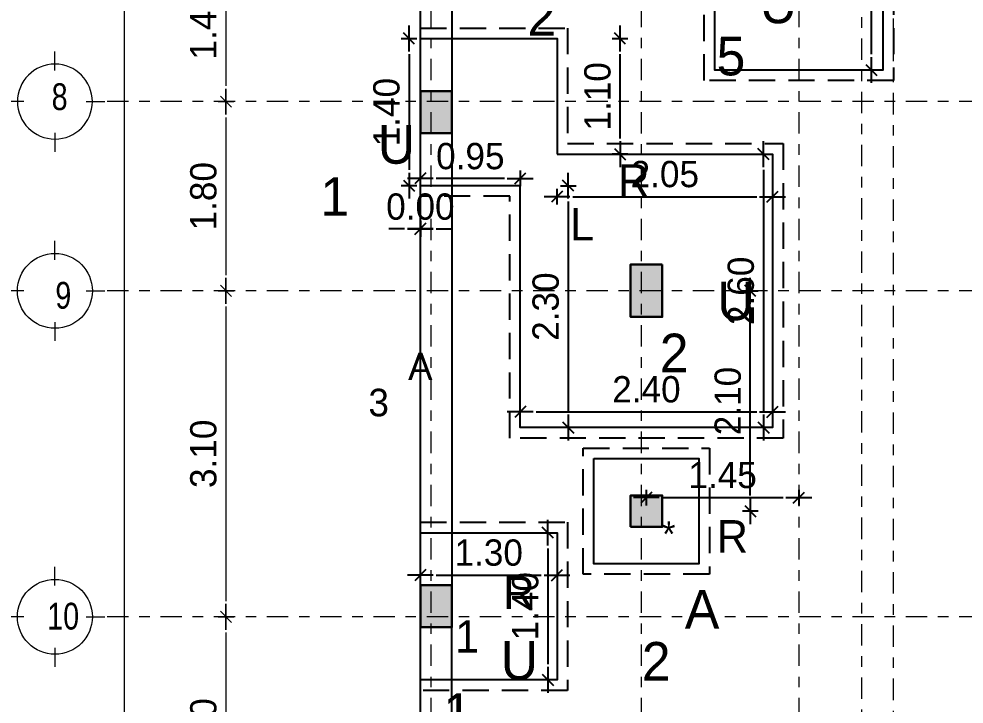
# Model space of a CAD drawing. Header units: inches. Extents: x -1583 to -1389, y -6910 to -6586.
# Drawn here: x -1452.75 to -1443.76, y -6674.44 to -6667.92 of the extents above; entities that cross this region are included whole.
import ezdxf

# ---------------------------------------------------------------- set-up
doc = ezdxf.new("R2010")
doc.units = ezdxf.units.IN
doc.header["$MEASUREMENT"] = 0
for name, pattern in [('CENTERX2', [101.6, 63.5, -12.7, 12.7, -12.7]), ('DASHDOTX2', [50.8, 25.4, -12.7, 0, -12.7]), ('DASHED2', [0.375, 0.25, -0.125])]:
    doc.linetypes.add(name, pattern=pattern)
for name, color, linetype in [('Axsis', 8, 'CENTERX2'), ('footing', 5, 'Continuous'), ('U-r-p', 7, 'Continuous')]:
    doc.layers.add(name, color=color, linetype=linetype)
for name, color, linetype, lineweight in [('COLUMNS', 3, 'Continuous', 30), ('dime', 240, 'Continuous', 13), ('ejes', 134, 'Continuous', 15), ('F DIM IN', 147, 'Continuous', 5), ('st', 41, 'Continuous', 15), ('text', 91, 'Continuous', 18), ('wall', 7, 'Continuous', 30)]:
    doc.layers.add(name, color=color, linetype=linetype, lineweight=lineweight)
doc.styles.add('ARIAL', font='arialbd.ttf', dxfattribs={"width": 0.8, "height": 500})
doc.styles.add('AX', font='xarab.shx', dxfattribs={"height": 0.12})
doc.styles.add('SOSA', font='sosa.shx')
doc.dimstyles.new('DIM-50', dxfattribs={"dimtxt": 0.25, "dimasz": 0.15, "dimexe": 0, "dimexo": 0, "dimgap": 0.05, "dimtad": 1, "dimzin": 0, "dimdsep": 46, "dimtxsty": 'SOSA', "dimblk1": 'DIM-TICK', "dimblk2": 'DIM-TICK', "dimsah": 1, "dimcen": 1, "dimse1": 1, "dimse2": 1, "dimclrd": 251, "dimclrt": 4, "dimadec": 0, "dimazin": 0, "dimtfac": 1.5, "dimtix": 1, "dimtmove": 0, "dimatfit": 0, "dimldrblk": 'DIM-TICK', "dimfxl": 1, "dimtolj": 1, "dimtzin": 0, "dimarcsym": 0})

# ---------------------------------------------------------------- blocks, each defined once
blk = doc.blocks.new('12556')
at = {"layer": 'COLUMNS'}
h = blk.add_hatch(color=1, dxfattribs=at)
h.set_gradient(color1=(0, 255, 0), color2=(0, 77, 0), rotation=45, centered=1, one_color=1, tint=0.15, name='INVCYLINDER')
h.paths.add_polyline_path([(764545.9607, 2210423.4488), (764545.6607, 2210423.4488), (764545.6607, 2210422.9488), (764545.9607, 2210422.9488)])
at = {"layer": 'COLUMNS', "color": 3}
blk.add_lwpolyline([(764545.9607, 2210423.4488), (764545.6607, 2210423.4488), (764545.6607, 2210422.9488), (764545.9607, 2210422.9488)], close=True, dxfattribs=at)
blk = doc.blocks.new('44545')
at = {"layer": 'COLUMNS'}
h = blk.add_hatch(color=1, dxfattribs=at)
h.set_gradient(color1=(0, 255, 0), color2=(0, 77, 0), rotation=45, centered=1, one_color=1, tint=0.15, name='INVCYLINDER')
h.paths.add_polyline_path([(764585.9324, 2210425.7365), (764585.6324, 2210425.7365), (764585.6324, 2210425.3365), (764585.9324, 2210425.3365)])
h = blk.add_hatch(color=1, dxfattribs=at)
h.set_gradient(color1=(0, 255, 0), color2=(0, 77, 0), rotation=45, centered=1, one_color=1, tint=0.15, name='INVCYLINDER')
h.paths.add_polyline_path([(764585.9324, 2210421.0365), (764585.6324, 2210421.0365), (764585.6324, 2210420.6365), (764585.9324, 2210420.6365)])
at = {"layer": 'COLUMNS', "color": 3}
for points in [[(764585.9324, 2210425.7365), (764585.6324, 2210425.7365), (764585.6324, 2210425.3365), (764585.9324, 2210425.3365)], [(764585.9324, 2210421.0365), (764585.6324, 2210421.0365), (764585.6324, 2210420.6365), (764585.9324, 2210420.6365)]]:
    blk.add_lwpolyline(points, close=True, dxfattribs=at)
blk = doc.blocks.new('1215447849')
at = {"layer": 'F DIM IN', "color": 0}
for p, q in [((2873.4101, -5903.6358), (2873.4101, -5903.4558)), ((2873.1138, -5903.9321), (2872.9338, -5903.9321)), ((2873.7063, -5903.9321), (2873.8863, -5903.9321)), ((2873.4101, -5904.2284), (2873.4101, -5904.4084))]:
    blk.add_line(p, q, dxfattribs=at)
blk.add_circle((2873.4101, -5903.9321), 0.3563, dxfattribs=at)
blk = doc.blocks.new('DIM-TICK')
for p, q in [((-0.82, 0), (0.82, 0)), ((-0.354, -0.354), (0.354, 0.354)), ((0, 0.5), (0, -0.5))]:
    blk.add_line(p, q)
blk = doc.blocks.new('*D31')
at = {"layer": 'Defpoints', "color": 0, "transparency": 16777216}
for p in [(-1799.2914, -6618.3448), (-1799.469, -6619.7948), (-1799.3039, -6619.7948)]:
    blk.add_point(p, dxfattribs=at)
at = {"layer": 'dime', "color": 251, "lineweight": -2, "transparency": 16777216}
blk.add_line((-1799.469, -6618.4948), (-1799.469, -6619.6448), dxfattribs=at)
at = {"layer": 'dime', "color": 251, "lineweight": -2, "transparency": 16777216, "xscale": 0.15, "yscale": 0.15, "zscale": 0.15}
for p, rotation in [((-1799.469, -6618.3448), 90), ((-1799.469, -6619.7948), 270)]:
    blk.add_blockref('DIM-TICK', p, dxfattribs=dict(at, rotation=rotation))
at = {"layer": 'dime', "color": 4, "transparency": 16777216, "insert": (-1799.6825, -6619.0698), "char_height": 0.25, "attachment_point": 5, "rotation": 90, "style": 'SOSA'}
blk.add_mtext('\\A1;1.45', dxfattribs=at)
blk = doc.blocks.new('*D32')
at = {"layer": 'Defpoints', "color": 0, "transparency": 16777216}
for p in [(-1799.3039, -6619.7948), (-1799.469, -6621.5948), (-1799.3449, -6621.5948)]:
    blk.add_point(p, dxfattribs=at)
at = {"layer": 'dime', "color": 251, "lineweight": -2, "transparency": 16777216}
blk.add_line((-1799.469, -6619.9448), (-1799.469, -6621.4448), dxfattribs=at)
at = {"layer": 'dime', "color": 251, "lineweight": -2, "transparency": 16777216, "xscale": 0.15, "yscale": 0.15, "zscale": 0.15}
for p, rotation in [((-1799.469, -6619.7948), 90), ((-1799.469, -6621.5948), 270)]:
    blk.add_blockref('DIM-TICK', p, dxfattribs=dict(at, rotation=rotation))
at = {"layer": 'dime', "color": 4, "transparency": 16777216, "insert": (-1799.6825, -6620.6948), "char_height": 0.25, "attachment_point": 5, "rotation": 90, "style": 'SOSA'}
blk.add_mtext('\\A1;1.80', dxfattribs=at)
blk = doc.blocks.new('*D33')
at = {"layer": 'Defpoints', "color": 0, "transparency": 16777216}
for p in [(-1799.3449, -6621.5948), (-1799.469, -6624.6948), (-1799.4143, -6624.6948)]:
    blk.add_point(p, dxfattribs=at)
at = {"layer": 'dime', "color": 251, "lineweight": -2, "transparency": 16777216}
blk.add_line((-1799.469, -6621.7448), (-1799.469, -6624.5448), dxfattribs=at)
at = {"layer": 'dime', "color": 251, "lineweight": -2, "transparency": 16777216, "xscale": 0.15, "yscale": 0.15, "zscale": 0.15}
for p, rotation in [((-1799.469, -6621.5948), 90), ((-1799.469, -6624.6948), 270)]:
    blk.add_blockref('DIM-TICK', p, dxfattribs=dict(at, rotation=rotation))
at = {"layer": 'dime', "color": 4, "transparency": 16777216, "insert": (-1799.6825, -6623.1448), "char_height": 0.25, "attachment_point": 5, "rotation": 90, "style": 'SOSA'}
blk.add_mtext('\\A1;3.10', dxfattribs=at)
blk = doc.blocks.new('*D34')
at = {"layer": 'Defpoints', "color": 0, "transparency": 16777216}
for p in [(-1799.4143, -6624.6948), (-1799.469, -6626.8948), (-1799.3351, -6626.8948)]:
    blk.add_point(p, dxfattribs=at)
at = {"layer": 'dime', "color": 251, "lineweight": -2, "transparency": 16777216}
blk.add_line((-1799.469, -6624.8448), (-1799.469, -6626.7448), dxfattribs=at)
at = {"layer": 'dime', "color": 251, "lineweight": -2, "transparency": 16777216, "xscale": 0.15, "yscale": 0.15, "zscale": 0.15}
for p, rotation in [((-1799.469, -6624.6948), 90), ((-1799.469, -6626.8948), 270)]:
    blk.add_blockref('DIM-TICK', p, dxfattribs=dict(at, rotation=rotation))
at = {"layer": 'dime', "color": 4, "transparency": 16777216, "insert": (-1799.6825, -6625.7948), "char_height": 0.25, "attachment_point": 5, "rotation": 90, "style": 'SOSA'}
blk.add_mtext('\\A1;2.20', dxfattribs=at)
blk = doc.blocks.new('*D38')
at = {"layer": 'Defpoints', "color": 0, "transparency": 16777216}
for p in [(-1800.4342, -6599.0948), (-1797.6195, -6599.0948), (-1797.6195, -6629.0948)]:
    blk.add_point(p, dxfattribs=at)
at = {"layer": 'dime', "color": 251, "lineweight": -2, "transparency": 16777216}
blk.add_line((-1800.4342, -6628.9448), (-1800.4342, -6599.2448), dxfattribs=at)
at = {"layer": 'dime', "color": 251, "lineweight": -2, "transparency": 16777216, "xscale": 0.15, "yscale": 0.15, "zscale": 0.15}
for p, rotation in [((-1800.4342, -6599.0948), 90), ((-1800.4342, -6629.0948), 270)]:
    blk.add_blockref('DIM-TICK', p, dxfattribs=dict(at, rotation=rotation))
at = {"layer": 'dime', "color": 4, "transparency": 16777216, "insert": (-1800.6477, -6614.0948), "char_height": 0.25, "attachment_point": 5, "rotation": 90, "style": 'SOSA'}
blk.add_mtext('\\A1;30.00', dxfattribs=at)
blk = doc.blocks.new('U-r-p')
at = {"layer": 'U-r-p', "color": 4, "style": 'AX', "flags": 4}
for tag, p, height in [('R', (0.1356, 0.2047), 0.2304), ('1', (-0.3182, -0.04), 0.192)]:
    blk.add_attdef(tag, p, '', height=height, dxfattribs=at)
blk = doc.blocks.new('*D274')
at = {"layer": 'Defpoints', "color": 0, "transparency": 16777216}
for p in [(-1448.9335, -6668.11), (-1448.9335, -6669.51), (-1448.9335, -6669.92)]:
    blk.add_point(p, dxfattribs=at)
at = {"layer": 'footing', "color": 251, "lineweight": -2, "transparency": 16777216}
for p, q in [((-1449.0835, -6669.92), (-1449.2335, -6669.92)), ((-1448.7835, -6669.92), (-1448.6335, -6669.92))]:
    blk.add_line(p, q, dxfattribs=at)
at = {"layer": 'footing', "color": 251, "lineweight": -2, "transparency": 16777216, "xscale": 0.15, "yscale": 0.15, "zscale": 0.15, "rotation": 180}
blk.add_blockref('DIM-TICK', (-1448.9335, -6669.92), dxfattribs=at)
at = {"layer": 'footing', "color": 251, "lineweight": -2, "transparency": 16777216, "xscale": 0.15, "yscale": 0.15, "zscale": 0.15}
blk.add_blockref('DIM-TICK', (-1448.9335, -6669.92), dxfattribs=at)
at = {"layer": 'footing', "color": 4, "transparency": 16777216, "insert": (-1448.9335, -6669.7099), "char_height": 0.25, "attachment_point": 5, "style": 'SOSA'}
blk.add_mtext('\\A1;0.00', dxfattribs=at)
blk = doc.blocks.new('*D87')
at = {"layer": 'Defpoints', "color": 0, "transparency": 16777216}
for p in [(-1448.9335, -6668.11), (-1449.0416, -6669.51), (-1448.9335, -6669.51)]:
    blk.add_point(p, dxfattribs=at)
at = {"layer": 'footing', "color": 251, "lineweight": -2, "transparency": 16777216}
blk.add_line((-1449.0416, -6668.26), (-1449.0416, -6669.36), dxfattribs=at)
at = {"layer": 'footing', "color": 251, "lineweight": -2, "transparency": 16777216, "xscale": 0.15, "yscale": 0.15, "zscale": 0.15}
for p, rotation in [((-1449.0416, -6668.11), 90), ((-1449.0416, -6669.51), 270)]:
    blk.add_blockref('DIM-TICK', p, dxfattribs=dict(at, rotation=rotation))
at = {"layer": 'footing', "color": 4, "transparency": 16777216, "insert": (-1449.2551, -6668.81), "char_height": 0.25, "attachment_point": 5, "rotation": 90, "style": 'SOSA'}
blk.add_mtext('\\A1;1.40', dxfattribs=at)
blk = doc.blocks.new('*D275')
at = {"layer": 'Defpoints', "color": 0, "transparency": 16777216}
for p in [(-1447.6335, -6668.11), (-1447.0346, -6668.11), (-1447.6335, -6669.21)]:
    blk.add_point(p, dxfattribs=at)
at = {"layer": 'footing', "color": 251, "lineweight": -2, "transparency": 16777216}
blk.add_line((-1447.0346, -6669.06), (-1447.0346, -6668.26), dxfattribs=at)
at = {"layer": 'footing', "color": 251, "lineweight": -2, "transparency": 16777216, "xscale": 0.15, "yscale": 0.15, "zscale": 0.15}
for p, rotation in [((-1447.0346, -6668.11), 90), ((-1447.0346, -6669.21), 270)]:
    blk.add_blockref('DIM-TICK', p, dxfattribs=dict(at, rotation=rotation))
at = {"layer": 'footing', "color": 4, "transparency": 16777216, "insert": (-1447.2481, -6668.66), "char_height": 0.25, "attachment_point": 5, "rotation": 90, "style": 'SOSA'}
blk.add_mtext('\\A1;1.10', dxfattribs=at)
blk = doc.blocks.new('*D276')
at = {"layer": 'Defpoints', "color": 0, "transparency": 16777216}
for p in [(-1447.6335, -6669.21), (-1445.5835, -6669.21), (-1445.5835, -6669.6143)]:
    blk.add_point(p, dxfattribs=at)
at = {"layer": 'footing', "color": 251, "lineweight": -2, "transparency": 16777216}
blk.add_line((-1447.4835, -6669.6143), (-1445.7335, -6669.6143), dxfattribs=at)
at = {"layer": 'footing', "color": 251, "lineweight": -2, "transparency": 16777216, "xscale": 0.15, "yscale": 0.15, "zscale": 0.15, "rotation": 180}
blk.add_blockref('DIM-TICK', (-1447.6335, -6669.6143), dxfattribs=at)
at = {"layer": 'footing', "color": 251, "lineweight": -2, "transparency": 16777216, "xscale": 0.15, "yscale": 0.15, "zscale": 0.15}
blk.add_blockref('DIM-TICK', (-1445.5835, -6669.6143), dxfattribs=at)
at = {"layer": 'footing', "color": 4, "transparency": 16777216, "insert": (-1446.6085, -6669.4008), "char_height": 0.25, "attachment_point": 5, "style": 'SOSA'}
blk.add_mtext('\\A1;2.05', dxfattribs=at)
blk = doc.blocks.new('*D277')
at = {"layer": 'Defpoints', "color": 0, "transparency": 16777216}
for p in [(-1447.9835, -6669.51), (-1447.9835, -6671.81), (-1447.5272, -6671.81)]:
    blk.add_point(p, dxfattribs=at)
at = {"layer": 'footing', "color": 251, "lineweight": -2, "transparency": 16777216}
blk.add_line((-1447.5272, -6669.66), (-1447.5272, -6671.66), dxfattribs=at)
at = {"layer": 'footing', "color": 251, "lineweight": -2, "transparency": 16777216, "xscale": 0.15, "yscale": 0.15, "zscale": 0.15}
for p, rotation in [((-1447.5272, -6669.51), 90), ((-1447.5272, -6671.81), 270)]:
    blk.add_blockref('DIM-TICK', p, dxfattribs=dict(at, rotation=rotation))
at = {"layer": 'footing', "color": 4, "transparency": 16777216, "insert": (-1447.7407, -6670.66), "char_height": 0.25, "attachment_point": 5, "rotation": 90, "style": 'SOSA'}
blk.add_mtext('\\A1;2.30', dxfattribs=at)
blk = doc.blocks.new('*D278')
at = {"layer": 'Defpoints', "color": 0, "transparency": 16777216}
for p in [(-1445.5835, -6671.6612), (-1447.9835, -6671.81), (-1445.5835, -6671.81)]:
    blk.add_point(p, dxfattribs=at)
at = {"layer": 'footing', "color": 251, "lineweight": -2, "transparency": 16777216}
blk.add_line((-1447.8335, -6671.6612), (-1445.7335, -6671.6612), dxfattribs=at)
at = {"layer": 'footing', "color": 251, "lineweight": -2, "transparency": 16777216, "xscale": 0.15, "yscale": 0.15, "zscale": 0.15, "rotation": 180}
blk.add_blockref('DIM-TICK', (-1447.9835, -6671.6612), dxfattribs=at)
at = {"layer": 'footing', "color": 251, "lineweight": -2, "transparency": 16777216, "xscale": 0.15, "yscale": 0.15, "zscale": 0.15}
blk.add_blockref('DIM-TICK', (-1445.5835, -6671.6612), dxfattribs=at)
at = {"layer": 'footing', "color": 4, "transparency": 16777216, "insert": (-1446.7835, -6671.4477), "char_height": 0.25, "attachment_point": 5, "style": 'SOSA'}
blk.add_mtext('\\A1;2.40', dxfattribs=at)
blk = doc.blocks.new('*D88')
at = {"layer": 'Defpoints', "color": 0, "transparency": 16777216}
for p in [(-1445.5835, -6669.21), (-1445.6706, -6671.81), (-1445.5835, -6671.81)]:
    blk.add_point(p, dxfattribs=at)
at = {"layer": 'footing', "color": 251, "lineweight": -2, "transparency": 16777216}
blk.add_line((-1445.6706, -6669.36), (-1445.6706, -6671.66), dxfattribs=at)
at = {"layer": 'footing', "color": 251, "lineweight": -2, "transparency": 16777216, "xscale": 0.15, "yscale": 0.15, "zscale": 0.15}
for p, rotation in [((-1445.6706, -6669.21), 90), ((-1445.6706, -6671.81), 270)]:
    blk.add_blockref('DIM-TICK', p, dxfattribs=dict(at, rotation=rotation))
at = {"layer": 'footing', "color": 4, "transparency": 16777216, "insert": (-1445.8845, -6670.51), "char_height": 0.25, "attachment_point": 5, "rotation": 90, "style": 'SOSA'}
blk.add_mtext('\\A1;2.60', dxfattribs=at)
blk = doc.blocks.new('*D89')
at = {"layer": 'Defpoints', "color": 0, "transparency": 16777216}
for p in [(-1448.9335, -6669.4401), (-1448.9335, -6669.51), (-1447.9835, -6669.51)]:
    blk.add_point(p, dxfattribs=at)
at = {"layer": 'footing', "color": 251, "lineweight": -2, "transparency": 16777216}
blk.add_line((-1448.1335, -6669.4401), (-1448.7835, -6669.4401), dxfattribs=at)
at = {"layer": 'footing', "color": 251, "lineweight": -2, "transparency": 16777216, "xscale": 0.15, "yscale": 0.15, "zscale": 0.15, "rotation": 180}
blk.add_blockref('DIM-TICK', (-1448.9335, -6669.4401), dxfattribs=at)
at = {"layer": 'footing', "color": 251, "lineweight": -2, "transparency": 16777216, "xscale": 0.15, "yscale": 0.15, "zscale": 0.15}
blk.add_blockref('DIM-TICK', (-1447.9835, -6669.4401), dxfattribs=at)
at = {"layer": 'footing', "color": 4, "transparency": 16777216, "insert": (-1448.4585, -6669.2299), "char_height": 0.25, "attachment_point": 5, "style": 'SOSA'}
blk.add_mtext('\\A1;0.95', dxfattribs=at)
blk = doc.blocks.new('*D90')
at = {"layer": 'Defpoints', "color": 0, "transparency": 16777216}
for p in [(-1444.5335, -6666.41), (-1444.6448, -6668.41), (-1444.5335, -6668.41)]:
    blk.add_point(p, dxfattribs=at)
at = {"layer": 'footing', "color": 251, "lineweight": -2, "transparency": 16777216}
blk.add_line((-1444.6448, -6666.56), (-1444.6448, -6668.26), dxfattribs=at)
at = {"layer": 'footing', "color": 251, "lineweight": -2, "transparency": 16777216, "xscale": 0.15, "yscale": 0.15, "zscale": 0.15}
for p, rotation in [((-1444.6448, -6666.41), 90), ((-1444.6448, -6668.41), 270)]:
    blk.add_blockref('DIM-TICK', p, dxfattribs=dict(at, rotation=rotation))
at = {"layer": 'footing', "color": 4, "transparency": 16777216, "insert": (-1444.8583, -6667.41), "char_height": 0.25, "attachment_point": 5, "rotation": 90, "style": 'SOSA'}
blk.add_mtext('\\A1;2.00', dxfattribs=at)
blk = doc.blocks.new('*D279')
at = {"layer": 'Defpoints', "color": 0, "transparency": 16777216}
for p in [(-1448.9335, -6672.81), (-1447.6335, -6672.81), (-1447.6335, -6673.2145)]:
    blk.add_point(p, dxfattribs=at)
at = {"layer": 'footing', "color": 251, "lineweight": -2, "transparency": 16777216}
blk.add_line((-1448.7835, -6673.2145), (-1447.7835, -6673.2145), dxfattribs=at)
at = {"layer": 'footing', "color": 251, "lineweight": -2, "transparency": 16777216, "xscale": 0.15, "yscale": 0.15, "zscale": 0.15, "rotation": 180}
blk.add_blockref('DIM-TICK', (-1448.9335, -6673.2145), dxfattribs=at)
at = {"layer": 'footing', "color": 251, "lineweight": -2, "transparency": 16777216, "xscale": 0.15, "yscale": 0.15, "zscale": 0.15}
blk.add_blockref('DIM-TICK', (-1447.6335, -6673.2145), dxfattribs=at)
at = {"layer": 'footing', "color": 4, "transparency": 16777216, "insert": (-1448.2835, -6673.0009), "char_height": 0.25, "attachment_point": 5, "style": 'SOSA'}
blk.add_mtext('\\A1;1.30', dxfattribs=at)
blk = doc.blocks.new('*D280')
at = {"layer": 'Defpoints', "color": 0, "transparency": 16777216}
for p in [(-1447.6335, -6672.81), (-1447.7213, -6674.21), (-1447.6335, -6674.21)]:
    blk.add_point(p, dxfattribs=at)
at = {"layer": 'footing', "color": 251, "lineweight": -2, "transparency": 16777216}
blk.add_line((-1447.7213, -6672.96), (-1447.7213, -6674.06), dxfattribs=at)
at = {"layer": 'footing', "color": 251, "lineweight": -2, "transparency": 16777216, "xscale": 0.15, "yscale": 0.15, "zscale": 0.15}
for p, rotation in [((-1447.7213, -6672.81), 90), ((-1447.7213, -6674.21), 270)]:
    blk.add_blockref('DIM-TICK', p, dxfattribs=dict(at, rotation=rotation))
at = {"layer": 'footing', "color": 4, "transparency": 16777216, "insert": (-1447.9348, -6673.51), "char_height": 0.25, "attachment_point": 5, "rotation": 90, "style": 'SOSA'}
blk.add_mtext('\\A1;1.40', dxfattribs=at)
blk = doc.blocks.new('*D319')
at = {"layer": 'Defpoints', "color": 0, "transparency": 16777216}
for p in [(-1446.6335, -6670.51), (-1445.7955, -6670.51), (-1446.6335, -6672.6058)]:
    blk.add_point(p, dxfattribs=at)
at = {"layer": 'footing', "color": 251, "lineweight": -2, "transparency": 16777216}
blk.add_line((-1445.7955, -6672.4558), (-1445.7955, -6670.66), dxfattribs=at)
at = {"layer": 'footing', "color": 251, "lineweight": -2, "transparency": 16777216, "xscale": 0.15, "yscale": 0.15, "zscale": 0.15}
for p, rotation in [((-1445.7955, -6670.51), 90), ((-1445.7955, -6672.6058), 270)]:
    blk.add_blockref('DIM-TICK', p, dxfattribs=dict(at, rotation=rotation))
at = {"layer": 'footing', "color": 4, "transparency": 16777216, "insert": (-1446.009, -6671.5579), "char_height": 0.25, "attachment_point": 5, "rotation": 90, "style": 'SOSA'}
blk.add_mtext('\\A1;2.10', dxfattribs=at)
blk = doc.blocks.new('*D320')
at = {"layer": 'Defpoints', "color": 0, "transparency": 16777216}
for p in [(-1445.3335, -6672.4767), (-1446.784, -6672.6058), (-1445.3335, -6672.6058)]:
    blk.add_point(p, dxfattribs=at)
at = {"layer": 'footing', "color": 251, "lineweight": -2, "transparency": 16777216}
blk.add_line((-1446.634, -6672.4767), (-1445.4835, -6672.4767), dxfattribs=at)
at = {"layer": 'footing', "color": 251, "lineweight": -2, "transparency": 16777216, "xscale": 0.15, "yscale": 0.15, "zscale": 0.15, "rotation": 180}
blk.add_blockref('DIM-TICK', (-1446.784, -6672.4767), dxfattribs=at)
at = {"layer": 'footing', "color": 251, "lineweight": -2, "transparency": 16777216, "xscale": 0.15, "yscale": 0.15, "zscale": 0.15}
blk.add_blockref('DIM-TICK', (-1445.3335, -6672.4767), dxfattribs=at)
at = {"layer": 'footing', "color": 4, "transparency": 16777216, "insert": (-1446.0587, -6672.2631), "char_height": 0.25, "attachment_point": 5, "style": 'SOSA'}
blk.add_mtext('\\A1;1.45', dxfattribs=at)
blk = doc.blocks.new('R')
at = {"layer": 'text', "style": 'AX', "flags": 4}
for tag, p in [('25', (-1.194, -0.1266)), (';', (-0.574, -0.2866))]:
    blk.add_attdef(tag, p, '', height=0.14, dxfattribs=at)
blk = doc.blocks.new('25698555')
at = {"layer": 'Axsis', "color": 251, "linetype": 'DASHDOTX2', "lineweight": 5, "ltscale": 0.008, "true_color": 0x636466}
for p, q in [((-1797.5195, -6596.0948), (-1797.5195, -6632.0948)), ((-1795.5195, -6596.0948), (-1795.5195, -6632.0948)), ((-1794.0195, -6596.0948), (-1794.0195, -6632.0948)), ((-1778.6195, -6619.7948), (-1800.6195, -6619.7948)), ((-1778.6195, -6621.5948), (-1800.6195, -6621.5948)), ((-1778.6195, -6624.6948), (-1800.6195, -6624.6948))]:
    blk.add_line(p, q, dxfattribs=at)
for points in [[(-1793.2748, -6632.0948), (-1793.4195, -6631.551), (-1793.4195, -6596.6387), (-1793.2748, -6596.0948)], [(-1792.4767, -6632.0948), (-1793.1195, -6631.5633), (-1793.1195, -6596.6264), (-1792.4767, -6596.0948)]]:
    blk.add_lwpolyline(points, dxfattribs=at)
at = {"layer": 'wall', "color": 116, "true_color": 0x136734, "xscale": -1, "rotation": 270}
blk.add_blockref('1215447849', (4102.8363, -9493.2049), dxfattribs=at)
at = {"layer": 'wall', "color": 116, "true_color": 0x136734, "rotation": 270}
for p in [(4102.8363, -3748.1848), (4102.8363, -3751.2848)]:
    blk.add_blockref('1215447849', p, dxfattribs=at)
at = {"layer": 'ejes', "color": 116, "ltscale": 0.05, "true_color": 0x136734, "char_height": 0.2548, "width": 0.270767, "attachment_point": 9, "style": 'ARIAL'}
for s, insert in [('{\\fBankGothic Md BT|b0|i0|c178|p34;8}', (-1800.9747, -6619.8791)), ('{\\fBankGothic Md BT|b0|i0|c178|p34;9}', (-1800.9399, -6621.7679)), ('{\\fBankGothic Md BT|b0|i0|c178|p34;10}', (-1800.8654, -6624.8197))]:
    blk.add_mtext(s, dxfattribs=dict(at, insert=insert))
at = {"layer": 'dime', "color": 1}
dim = blk.add_linear_dim(base=(-1800.4342, -6599.0948), p1=(-1797.6195, -6629.0948), p2=(-1797.6195, -6599.0948), angle=90, dimstyle='DIM-50', dxfattribs=at)
dim.commit()
dim.dimension.update_dxf_attribs({"geometry": '*D38', "text_midpoint": (-1800.6477, -6614.0948)})
for base, p1, p2, picture, middle in [((-1799.469, -6619.7948), (-1799.2914, -6618.3448), (-1799.3039, -6619.7948), '*D31', (-1799.6825, -6619.0698)), ((-1799.469, -6621.5948), (-1799.3039, -6619.7948), (-1799.3449, -6621.5948), '*D32', (-1799.6825, -6620.6948)), ((-1799.469, -6624.6948), (-1799.3449, -6621.5948), (-1799.4143, -6624.6948), '*D33', (-1799.6825, -6623.1448)), ((-1799.469, -6626.8948), (-1799.4143, -6624.6948), (-1799.3351, -6626.8948), '*D34', (-1799.6825, -6625.7948))]:
    dim = blk.add_linear_dim(base=base, p1=p1, p2=p2, angle=90, dimstyle='DIM-50', override={"dimtmove": 1}, dxfattribs=at)
    dim.commit()
    dim.dimension.update_dxf_attribs({"geometry": picture, "text_midpoint": middle})

msp = doc.modelspace()

# ---------------------------------------------------------------- hatches: boundary and pattern name
at = {"layer": 'COLUMNS'}
h = msp.add_hatch(color=1, dxfattribs=at)
h.set_gradient(color1=(0, 255, 0), color2=(0, 77, 0), rotation=45, centered=1, one_color=1, tint=0.15, name='INVCYLINDER')
h.paths.add_polyline_path([(-1446.6335, -6672.4558), (-1446.9344, -6672.4558), (-1446.9344, -6672.7558), (-1446.6335, -6672.7558)])

# ---------------------------------------------------------------- linework, layer by layer
at = {"ltscale": 0.2}
for p, q in [((-1448.9335, -6668.61), (-1448.9335, -6664.91)), ((-1448.6335, -6664.91), (-1448.6335, -6668.61)), ((-1448.9335, -6673.31), (-1448.9335, -6669.01)), ((-1448.6335, -6669.01), (-1448.6335, -6673.31)), ((-1448.9335, -6677.71), (-1448.9335, -6673.71)), ((-1448.6335, -6677.71), (-1448.6335, -6673.71))]:
    msp.add_line(p, q, dxfattribs=at)
at = {"color": 32, "linetype": 'DASHED2', "true_color": 0xcd6928}
for points in [[(-1444.4335, -6666.51), (-1444.4335, -6668.51), (-1446.2335, -6668.51), (-1446.2335, -6666.01), (-1444.834, -6666.01)], [(-1448.0835, -6669.61), (-1448.9335, -6669.61), (-1448.9335, -6668.01), (-1447.5335, -6668.01), (-1447.5335, -6669.11)], [(-1447.5335, -6669.11), (-1445.4835, -6669.11), (-1445.4835, -6671.91), (-1448.0835, -6671.91), (-1448.0835, -6669.61)]]:
    msp.add_lwpolyline(points, dxfattribs=at)
for points in [[(-1447.384, -6672.0058), (-1446.184, -6672.0058), (-1446.184, -6673.2058), (-1447.384, -6673.2058)], [(-1448.9335, -6672.71), (-1447.5335, -6672.71), (-1447.5335, -6674.31), (-1448.9335, -6674.31)]]:
    msp.add_lwpolyline(points, close=True, dxfattribs=at)
at = {"layer": 'COLUMNS', "color": 3}
msp.add_lwpolyline([(-1446.9344, -6672.7558), (-1446.9344, -6672.4558), (-1446.6335, -6672.4558), (-1446.6335, -6672.7558)], close=True, dxfattribs=at)
at = {"layer": 'footing', "ltscale": 0.2}
for points in [[(-1444.5335, -6666.41), (-1444.5335, -6668.41), (-1446.1335, -6668.41), (-1446.1335, -6666.11), (-1444.7335, -6666.11)], [(-1447.9835, -6669.51), (-1448.9335, -6669.51), (-1448.9335, -6668.11), (-1447.6335, -6668.11), (-1447.6335, -6669.21)], [(-1447.6335, -6669.21), (-1445.5835, -6669.21), (-1445.5835, -6671.81), (-1447.9835, -6671.81), (-1447.9835, -6669.51)]]:
    msp.add_lwpolyline(points, dxfattribs=at)
for points in [[(-1447.284, -6672.1058), (-1446.284, -6672.1058), (-1446.284, -6673.1058), (-1447.284, -6673.1058)], [(-1448.9335, -6672.81), (-1447.6335, -6672.81), (-1447.6335, -6674.21), (-1448.9335, -6674.21)]]:
    msp.add_lwpolyline(points, close=True, dxfattribs=at)

# ---------------------------------------------------------------- block references
at = {"color": 0}
ref = msp.add_blockref('U-r-p', (-1447.6856, -6667.9399), dxfattribs=dict(at, xscale=2.295651420719381, yscale=2.295651420719381, zscale=2.295651420719381))
ref.add_attrib('U', 'A', (-1447.5058, -6667.5874), dxfattribs={"layer": 'st', "color": 0, "height": 0.3673, "style": 'AX', "flags": 4})
ref.add_attrib('1', ' 2', (-1448.0518, -6668.0832), dxfattribs={"layer": 'st', "color": 0, "height": 0.3673, "style": 'AX', "flags": 4})
ref = msp.add_blockref('U-r-p', (-1445.886, -6668.3175), dxfattribs=dict(at, xscale=2.295651420719381, yscale=2.295651420719381, zscale=2.295651420719381))
ref.add_attrib('U', 'U', (-1445.7062, -6667.9649), dxfattribs={"layer": 'st', "color": 0, "height": 0.3673, "style": 'AX', "flags": 4})
ref.add_attrib('1', ' 5', (-1446.2522, -6668.4607), dxfattribs={"layer": 'st', "color": 0, "height": 0.3673, "style": 'AX', "flags": 4})
ref = msp.add_blockref('U-r-p', (-1449.5184, -6669.6531), dxfattribs=dict(at, xscale=2.295651420719381, yscale=2.295651420719381, zscale=2.295651420719381))
ref.add_attrib('U', 'U', (-1449.3386, -6669.3006), dxfattribs={"layer": 'st', "color": 0, "height": 0.3673, "style": 'AX', "flags": 4})
ref.add_attrib('1', '1', (-1449.8846, -6669.7963), dxfattribs={"layer": 'st', "color": 0, "height": 0.3673, "style": 'AX', "flags": 4})
ref = msp.add_blockref('U-r-p', (-1447.2033, -6669.9104), dxfattribs=dict(at, xscale=1.928042127613487, yscale=1.928042127613487, zscale=1.928042127613487))
ref.add_attrib('U', 'R', (-1447.0523, -6669.6143), dxfattribs={"layer": 'st', "color": 0, "height": 0.3085, "style": 'AX', "flags": 4})
ref.add_attrib('1', 'L', (-1447.5108, -6670.0307), dxfattribs={"layer": 'st', "color": 0, "height": 0.3085, "style": 'AX', "flags": 4})
ref = msp.add_blockref('U-r-p', (-1446.29, -6671.141), dxfattribs=dict(at, xscale=2.295651420719381, yscale=2.295651420719381, zscale=2.295651420719381))
ref.add_attrib('U', 'U', (-1446.1102, -6670.7885), dxfattribs={"layer": 'st', "color": 0, "height": 0.3673, "style": 'AX', "flags": 4})
ref.add_attrib('1', '2', (-1446.6562, -6671.2843), dxfattribs={"layer": 'st', "color": 0, "height": 0.3673, "style": 'AX', "flags": 4})
ref = msp.add_blockref('R', (-1447.8938, -6670.9946), dxfattribs=dict(at, xscale=1.870459080578328, yscale=1.870459080578328, zscale=1.870459080578328))
ref.add_attrib('25', ' 3', (-1449.5247, -6671.7031), dxfattribs={"layer": 'text', "color": 0, "height": 0.26186, "style": 'AX', "flags": 4})
ref.add_attrib(';', 'A', (-1449.051, -6671.3594), dxfattribs={"layer": 'text', "color": 0, "height": 0.2619, "style": 'AX', "flags": 4})
ref = msp.add_blockref('U-r-p', (-1446.2658, -6673.2952), dxfattribs=dict(at, xscale=1.928042127613487, yscale=1.928042127613487, zscale=1.928042127613487))
ref.add_attrib('U', 'R', (-1446.1148, -6672.9991), dxfattribs={"layer": 'st', "color": 0, "height": 0.3085, "style": 'AX', "flags": 4})
ref = msp.add_blockref('U-r-p', (-1448.296, -6673.8312), dxfattribs=dict(at, xscale=1.928042127613487, yscale=1.928042127613487, zscale=1.928042127613487))
ref.add_attrib('U', 'R', (-1448.145, -6673.5351), dxfattribs={"layer": 'st', "color": 0, "height": 0.3085, "style": 'AX', "flags": 4})
ref.add_attrib('1', '1', (-1448.6036, -6673.9514), dxfattribs={"layer": 'st', "color": 0, "height": 0.3085, "style": 'AX', "flags": 4})
ref = msp.add_blockref('U-r-p', (-1446.5974, -6674.0739), dxfattribs=dict(at, xscale=2.295651420719381, yscale=2.295651420719381, zscale=2.295651420719381))
ref.add_attrib('U', 'A', (-1446.4176, -6673.7214), dxfattribs={"layer": 'st', "color": 0, "height": 0.3673, "style": 'AX', "flags": 4})
ref.add_attrib('1', ' 2', (-1446.9636, -6674.2171), dxfattribs={"layer": 'st', "color": 0, "height": 0.3673, "style": 'AX', "flags": 4})
ref = msp.add_blockref('U-r-p', (-1448.349, -6674.5616), dxfattribs=dict(at, xscale=2.295651420719381, yscale=2.295651420719381, zscale=2.295651420719381))
ref.add_attrib('U', 'U', (-1448.1692, -6674.209), dxfattribs={"layer": 'st', "color": 0, "height": 0.3673, "style": 'AX', "flags": 4})
ref.add_attrib('1', '1', (-1448.7152, -6674.7048), dxfattribs={"layer": 'st', "color": 0, "height": 0.3673, "style": 'AX', "flags": 4})
at = {"layer": 'COLUMNS'}
for name, p in [('44545', (-766034.5659, -2217094.3465)), ('12556', (-765992.5942, -2217093.7069))]:
    msp.add_blockref(name, p, dxfattribs=at)
at = {"layer": 'dime', "color": 1}
msp.add_blockref('25698555', (348.686, -48.9152), dxfattribs=at)

# ---------------------------------------------------------------- texts
at = {"color": 0, "style": 'AX'}
msp.add_text('*', height=0.2431, dxfattribs=at).set_placement((-1446.6339, -6672.9442))

# ---------------------------------------------------------------- dimensions: what is measured, and where the dimension line sits
at = {"layer": 'footing', "color": 1}
for base, p1, p2, picture, middle in [((-1444.6448, -6668.41), (-1444.5335, -6666.41), (-1444.5335, -6668.41), '*D90', (-1444.8583, -6667.41)), ((-1449.0416, -6669.51), (-1448.9335, -6668.11), (-1448.9335, -6669.51), '*D87', (-1449.2551, -6668.81)), ((-1447.0346, -6668.11), (-1447.6335, -6669.21), (-1447.6335, -6668.11), '*D275', (-1447.2481, -6668.66)), ((-1445.6706, -6671.81), (-1445.5835, -6669.21), (-1445.5835, -6671.81), '*D88', (-1445.8845, -6670.51)), ((-1447.5272, -6671.81), (-1447.9835, -6669.51), (-1447.9835, -6671.81), '*D277', (-1447.7407, -6670.66)), ((-1445.7955, -6670.51), (-1446.6335, -6672.6058), (-1446.6335, -6670.51), '*D319', (-1446.009, -6671.5579)), ((-1447.7213, -6674.21), (-1447.6335, -6672.81), (-1447.6335, -6674.21), '*D280', (-1447.9348, -6673.51))]:
    dim = msp.add_linear_dim(base=base, p1=p1, p2=p2, angle=90, dimstyle='DIM-50', dxfattribs=at)
    dim.commit()
    dim.dimension.update_dxf_attribs({"geometry": picture, "text_midpoint": middle})
for base, p1, p2, picture, middle in [((-1448.9335180388, -6669.9199796477), (-1448.9335180387, -6669.5099971954), (-1448.9335180388, -6668.1099971954), '*D274', (-1448.9335180387, -6669.7098516949)), ((-1448.9335, -6669.4401), (-1447.9835, -6669.51), (-1448.9335, -6669.51), '*D89', (-1448.4585, -6669.2299)), ((-1445.5835, -6669.6143), (-1447.6335, -6669.21), (-1445.5835, -6669.21), '*D276', (-1446.6085, -6669.4008)), ((-1445.5835, -6671.6612), (-1447.9835, -6671.81), (-1445.5835, -6671.81), '*D278', (-1446.7835, -6671.4477)), ((-1445.3335, -6672.4767), (-1446.784, -6672.6058), (-1445.3335, -6672.6058), '*D320', (-1446.0587, -6672.2631)), ((-1447.6335, -6673.2145), (-1448.9335, -6672.81), (-1447.6335, -6672.81), '*D279', (-1448.2835, -6673.0009))]:
    dim = msp.add_linear_dim(base=base, p1=p1, p2=p2, dimstyle='DIM-50', dxfattribs=at)
    dim.commit()
    dim.dimension.update_dxf_attribs({"geometry": picture, "text_midpoint": middle})

doc.saveas('drawing.dxf')
